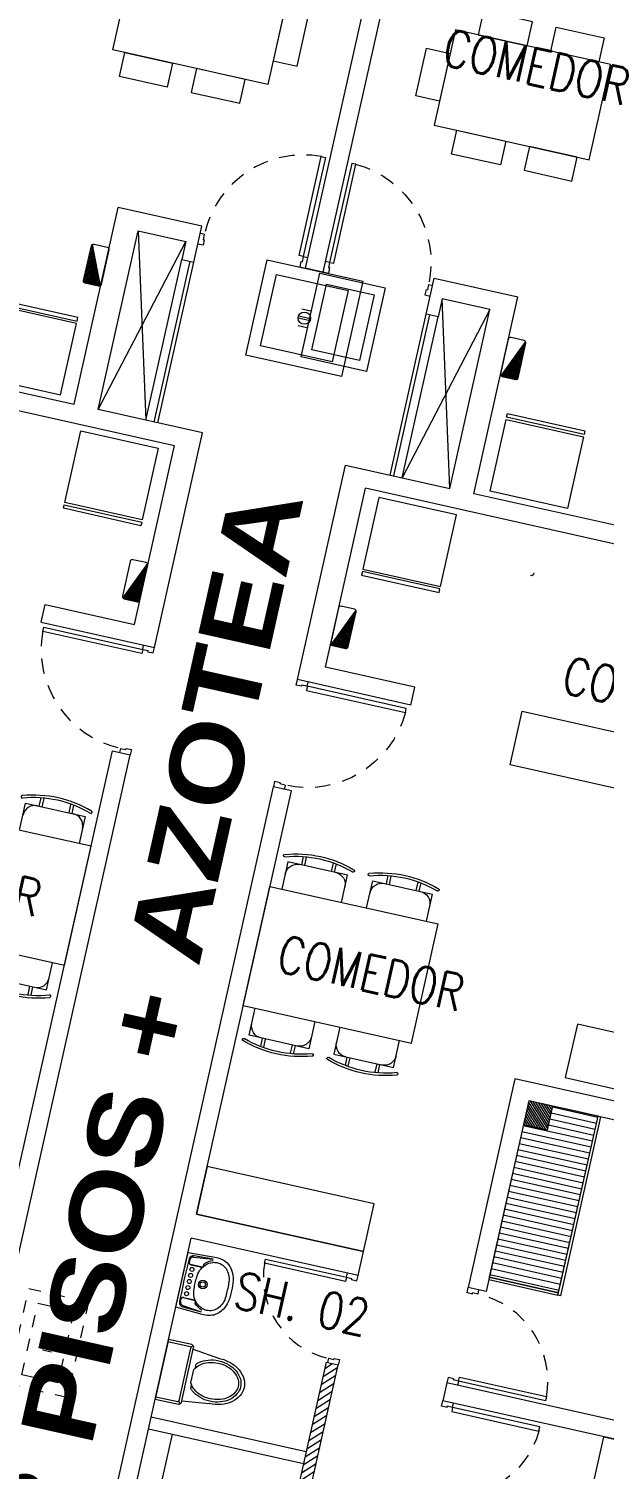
# Model space of a CAD drawing. Header units: millimetres. Extents: x 2471 to 2909, y 1327 to 1568.
# Drawn here: x 2629.57 to 2634.28, y 1494.86 to 1506.65 of the extents above; entities that cross this region are included whole.
import ezdxf
from ezdxf.xclip import XClip

# ---------------------------------------------------------------- set-up
doc = ezdxf.new("R2010")
doc.units = ezdxf.units.MM
doc.header["$XCLIPFRAME"] = 2
doc.set_wipeout_variables(frame=1)
for name, pattern in [('ACAD_ISO07W100', [3, 0, -3]), ('CONTINUO', [0]), ('HIDDEN', [0.375, 0.25, -0.125]), ('HIDDEN2', [0.1875, 0.125, -0.0625])]:
    doc.linetypes.add(name, pattern=pattern)
doc.layers.get('0').update_dxf_attribs({"color": 251, "lineweight": 9})
for name, color, linetype, lineweight in [('A-ESTRUCTURA-HATCH', 251, 'Continuous', 13), ('A-HATCH', 251, 'Continuous', 13), ('A-LINEAS', 251, 'Continuous', 13), ('A-MOBILIARIO', 251, 'Continuous', 13), ('A-MUROS', 251, 'Continuous', 13), ('A-PUERTAS', 251, 'Continuous', 13), ('A-SANITARIOS', 251, 'Continuous', 13), ('A_30_DispositivosSanit', 251, 'Continuous', 13), ('A_30_Equipamiento', 251, 'Continuous', 13), ('A_50_TextoAmbiente', 251, 'Continuous', 13), ('A_50_TextoSubtitulos', 251, 'Continuous', 13), ('DLP_EQUIPAMIENTO', 251, 'Continuous', 13), ('DLP_MOBILIARIO FIJO', 251, 'Continuous', 13), ('DLP_MURO BAJO', 251, 'Continuous', 13), ('DLP_VERDE', 251, 'Continuous', 13)]:
    doc.layers.add(name, color=color, linetype=linetype, lineweight=lineweight)
doc.styles.add('R100-200', font='romans.shx', dxfattribs={"width": 0.8, "height": 0.3})
doc.styles.add('R140-200', font='ariblk.ttf', dxfattribs={"height": 0.5})

# ---------------------------------------------------------------- blocks, each defined once
blk = doc.blocks.new('EST P1')
at = {"layer": 'A-ESTRUCTURA-HATCH'}
h = blk.add_hatch(dxfattribs=at)
h.set_pattern_fill('ANSI31', color=256, scale=0.02)
h.set_pattern_definition([(45, (-226392.07709, -8188203.05961), (-0.04490128060535, 0.04490128060535), [])])
h.paths.add_polyline_path([(-3.61, 5.05), (-3.61, 4.85), (-44.785, 4.85), (-44.785, -0.15), (-46.99, -0.15), (-46.99, -11.15), (-3.61, -11.15), (-3.61, -11.4), (-47.24, -11.4), (-47.24, 0.15), (-45.035, 0.15), (-45.035, 5.05)])
h.paths.add_polyline_path([(5.876, 4.85), (5.876, 5.05), (35.53, 5.05), (35.53, 4.85)])
h.paths.add_polyline_path([(47.915, 5.05), (35.58, 5.05), (35.58, 4.85), (47.915, 4.85)])
h.paths.add_polyline_path([(51.865, 4.85), (53.376, 4.85), (53.376, 5.05), (51.865, 5.05)])
edge = h.paths.add_edge_path()
edge.add_arc((63.301, -0.15), 9.7, 360, 540)
edge.add_line((53.601, -0.15), (53.801, -0.15))
edge.add_arc((63.301, -0.15), 9.5, 0.9047, 180, ccw=False)
edge.add_line((72.799, 0), (70.351, 0))
edge.add_line((70.351, 0), (70.351, -0.15))
edge.add_line((70.351, -0.15), (73.001, -0.15))
edge = h.paths.add_edge_path()
edge.add_arc((63.301, -0.15), 3.3, 0.0009, 49.9947)
edge.add_line((65.422, 2.378), (65.422, -0.15))
edge.add_line((65.422, -0.15), (65.272, -0.15))
edge.add_line((65.272, -0.15), (65.272, 2.496))
edge.add_arc((63.301, -0.15), 3.3, 53.3166, 180)
edge.add_line((60.001, -0.15), (59.801, -0.15))
edge.add_arc((63.301, -0.15), 3.5, 2.4574, 179.9999, ccw=False)
edge.add_line((66.797, 0), (69.451, 0))
edge.add_line((69.451, 0), (69.451, -0.15))
edge.add_line((69.451, -0.15), (66.601, -0.15))
h.paths.add_polyline_path([(-3.56, -11.15), (35.53, -11.15), (35.53, -11.4), (-3.56, -11.4)])
h.paths.add_polyline_path([(35.58, -11.15), (71.88, -11.15), (71.88, -11.4), (35.58, -11.4)])
blk = doc.blocks.new('A$C47ad906b')
at = {"linetype": 'ACAD_ISO07W100'}
blk.add_blockref('EST P1', (27.086, 53.632), dxfattribs=at)
blk = doc.blocks.new('*U856')
at = {"linetype": 'Continuous'}
h = blk.add_hatch(dxfattribs=at)
h.set_pattern_fill('ANSI31', color=256, scale=0.1, style=0)
h.set_pattern_definition([(45, (0, 0), (-0.0088388, 0.0088388), [])])
h.paths.add_polyline_path([(0.197, 0.066, 0.414214), (0.175, 0.088), (-0.175, 0.088, 0.198912), (-0.191, 0.082), (0.191, -0.082, 0.198912), (0.197, -0.066)])
blk.add_line((-0.191, 0.082), (0.191, -0.082), dxfattribs=at)
blk.add_lwpolyline([(-0.197, 0.066), (-0.197, -0.066, 0.414214), (-0.175, -0.088), (0.175, -0.088, 0.414214), (0.197, -0.066), (0.197, 0.066, 0.414214), (0.175, 0.088), (-0.175, 0.088, 0.414214)], format="xyb", close=True, dxfattribs=at)
blk = doc.blocks.new('REFRI')
at = {"layer": 'DLP_EQUIPAMIENTO'}
for points in [[(-0.325, 0), (-0.325, -0.6), (0.325, -0.6), (0.325, 0)], [(-0.325, -0.62), (-0.325, -0.65), (0.325, -0.65), (0.325, -0.62)]]:
    blk.add_lwpolyline(points, close=True, dxfattribs=at)
blk = doc.blocks.new('*U843')
for p, q in [((0.01, 0.855), (0.01, 0.9)), ((0.055, 0.855), (0.01, 0.855)), ((0.1, 0.865), (0.055, 0.865)), ((0.055, 0.855), (0.055, 0.865)), ((0.1, 0.865), (0.1, 0.9)), ((0.055, 0.045), (0.01, 0.045)), ((0.01, 0.045), (0.01, 0)), ((0.055, 0.045), (0.055, 0.035)), ((0.1, 0.035), (0.055, 0.035)), ((0.1, 0.035), (0.1, 0))]:
    blk.add_line(p, q)
blk.add_lwpolyline([(0.93, 0.07), (0.93, 0.035), (0.1, 0.035), (0.1, 0.07)], close=True)
at = {"color": 7, "linetype": 'HIDDEN2'}
blk.add_arc((0.1, 0.034), 0.831, 2.2301, 89.9672, dxfattribs=at)
blk = doc.blocks.new('A$Cb5611ba7')
for points in [[(0.1, 0.2), (0.1, 0), (0.5, 0), (0.5, 0.2)], [(1.11, 0.2), (1.11, 0), (0.7, 0), (0.7, 0.2)], [(0, 0), (0, -0.8), (1.3, -0.8), (1.3, 0)], [(1.5, -0.6), (1.3, -0.6), (1.3, -0.2), (1.5, -0.2)], [(0.1, -1), (0.1, -0.8), (0.5, -0.8), (0.5, -1)], [(1.11, -1), (1.11, -0.8), (0.7, -0.8), (0.7, -1)]]:
    blk.add_lwpolyline(points, close=True)
blk = doc.blocks.new('SIFON JET_PLANTA')
blk.add_wipeout([(0, -0.25), (-0.195, -0.25), (-0.2, -0.249), (-0.203, -0.248), (-0.203, -0.248), (-0.207, -0.246), (-0.207, -0.246), (-0.209, -0.244), (-0.209, -0.244), (-0.209, -0.244), (-0.211, -0.242), (-0.211, -0.242), (-0.211, -0.242), (-0.213, -0.239), (-0.213, -0.239), (-0.214, -0.237), (-0.214, -0.237), (-0.215, -0.233), (-0.215, -0.23), (-0.215, -0.227), (-0.215, -0.218), (-0.44, -0.19), (-0.443, -0.19), (-0.447, -0.19), (-0.449, -0.19), (-0.452, -0.19), (-0.455, -0.19), (-0.457, -0.19), (-0.459, -0.189), (-0.462, -0.189), (-0.464, -0.189), (-0.465, -0.189), (-0.465, -0.189), (-0.469, -0.189), (-0.473, -0.188), (-0.476, -0.188), (-0.478, -0.188), (-0.481, -0.187), (-0.482, -0.187), (-0.486, -0.187), (-0.488, -0.186), (-0.492, -0.186), (-0.494, -0.186), (-0.495, -0.185), (-0.497, -0.185), (-0.497, -0.185), (-0.502, -0.184), (-0.507, -0.183), (-0.509, -0.183), (-0.512, -0.182), (-0.515, -0.181), (-0.518, -0.181), (-0.522, -0.18), (-0.524, -0.179), (-0.527, -0.178), (-0.527, -0.178), (-0.53, -0.178), (-0.532, -0.177), (-0.535, -0.176), (-0.538, -0.175), (-0.538, -0.175), (-0.541, -0.174), (-0.543, -0.173), (-0.545, -0.173), (-0.546, -0.172), (-0.549, -0.171), (-0.551, -0.171), (-0.554, -0.169), (-0.557, -0.168), (-0.56, -0.167), (-0.561, -0.166), (-0.564, -0.165), (-0.566, -0.164), (-0.568, -0.164), (-0.57, -0.163), (-0.574, -0.161), (-0.576, -0.16), (-0.578, -0.159), (-0.583, -0.156), (-0.587, -0.154), (-0.59, -0.152), (-0.592, -0.151), (-0.594, -0.15), (-0.595, -0.149), (-0.596, -0.148), (-0.599, -0.147), (-0.6, -0.146), (-0.602, -0.145), (-0.604, -0.143), (-0.606, -0.142), (-0.607, -0.141), (-0.609, -0.14), (-0.612, -0.138), (-0.614, -0.136), (-0.615, -0.135), (-0.617, -0.134), (-0.618, -0.133), (-0.619, -0.132), (-0.62, -0.132), (-0.621, -0.131), (-0.622, -0.13), (-0.623, -0.129), (-0.625, -0.128), (-0.625, -0.128), (-0.626, -0.127), (-0.628, -0.125), (-0.629, -0.124), (-0.63, -0.123), (-0.632, -0.122), (-0.632, -0.122), (-0.634, -0.12), (-0.635, -0.119), (-0.635, -0.119), (-0.638, -0.116), (-0.64, -0.114), (-0.646, -0.107), (-0.649, -0.103), (-0.655, -0.096), (-0.66, -0.09), (-0.662, -0.086), (-0.665, -0.083), (-0.668, -0.077), (-0.671, -0.073), (-0.672, -0.07), (-0.675, -0.064), (-0.677, -0.06), (-0.678, -0.058), (-0.679, -0.055), (-0.68, -0.052), (-0.681, -0.049), (-0.683, -0.046), (-0.684, -0.042), (-0.685, -0.036), (-0.686, -0.032), (-0.687, -0.03), (-0.688, -0.026), (-0.688, -0.023), (-0.689, -0.016), (-0.69, -0.011), (-0.69, -0.007), (-0.69, 0), (-0.69, 0.004), (-0.69, 0.01), (-0.689, 0.014), (-0.689, 0.019), (-0.688, 0.024), (-0.688, 0.024), (-0.687, 0.028), (-0.687, 0.031), (-0.685, 0.036), (-0.685, 0.036), (-0.684, 0.042), (-0.684, 0.042), (-0.682, 0.048), (-0.68, 0.052), (-0.679, 0.055), (-0.678, 0.058), (-0.674, 0.066), (-0.674, 0.066), (-0.672, 0.07), (-0.671, 0.073), (-0.669, 0.076), (-0.667, 0.078), (-0.665, 0.082), (-0.663, 0.085), (-0.661, 0.088), (-0.657, 0.094), (-0.657, 0.094), (-0.653, 0.098), (-0.653, 0.098), (-0.65, 0.102), (-0.645, 0.108), (-0.639, 0.115), (-0.633, 0.121), (-0.63, 0.123), (-0.625, 0.128), (-0.621, 0.131), (-0.617, 0.134), (-0.611, 0.139), (-0.606, 0.142), (-0.6, 0.146), (-0.596, 0.148), (-0.591, 0.152), (-0.586, 0.154), (-0.579, 0.158), (-0.569, 0.163), (-0.552, 0.17), (-0.546, 0.172), (-0.538, 0.175), (-0.535, 0.176), (-0.526, 0.178), (-0.522, 0.18), (-0.515, 0.181), (-0.508, 0.183), (-0.502, 0.184), (-0.486, 0.187), (-0.476, 0.188), (-0.473, 0.188), (-0.464, 0.189), (-0.455, 0.19), (-0.449, 0.19), (-0.44, 0.19), (-0.432, 0.191), (-0.215, 0.218), (-0.215, 0.223), (-0.215, 0.228), (-0.215, 0.232), (-0.214, 0.236), (-0.213, 0.239), (-0.211, 0.242), (-0.209, 0.244), (-0.208, 0.245), (-0.205, 0.247), (-0.201, 0.249), (-0.195, 0.25), (-0.195, 0.25), (-0.161, 0.25), (-0.098, 0.25), (-0.032, 0.25), (0, 0.25)])
for p, q in [((-0.209, 0.244), (-0.192, 0.227)), ((-0.195, 0.25), (0, 0.25)), ((0, 0.25), (0, -0.25)), ((-0.215, 0.218), (-0.44, 0.19)), ((-0.215, -0.23), (-0.215, 0.23)), ((-0.195, -0.22), (-0.195, 0.22)), ((-0.185, 0.23), (0, 0.23)), ((-0.265, 0.072), (-0.265, 0.103)), ((-0.255, -0.056), (-0.255, 0.056)), ((-0.265, -0.103), (-0.265, -0.072)), ((-0.215, -0.218), (-0.44, -0.19)), ((-0.209, -0.244), (-0.192, -0.227)), ((0, -0.23), (-0.185, -0.23)), ((0, -0.25), (-0.195, -0.25))]:
    blk.add_line(p, q)
for points in [[(-0.44, 0.19, 0.076393), (-0.538, 0.175, 0.086437), (-0.617, 0.134, 0.105872), (-0.672, 0.07, 0.125404), (-0.69, 0, 0.125404), (-0.672, -0.07, 0.105872), (-0.617, -0.134, 0.086437), (-0.538, -0.175, 0.076393), (-0.44, -0.19, 0.076393)], [(-0.265, 0.103, 0.0362), (-0.284, 0.12, 0.08725), (-0.353, 0.156, 0.077598), (-0.44, 0.17, 0.077598), (-0.527, 0.156, 0.08725), (-0.596, 0.12, 0.105601), (-0.644, 0.063, 0.12364), (-0.66, 0, 0.12364), (-0.644, -0.063, 0.105601), (-0.596, -0.12, 0.08725), (-0.527, -0.156, 0.077598), (-0.44, -0.17, 0.077598)], [(-0.255, 0.056, 0.100268), (-0.297, 0.104, 0.08725), (-0.36, 0.137, 0.077598), (-0.44, 0.15, 0.077598), (-0.52, 0.137, 0.08725), (-0.583, 0.104, 0.105601), (-0.627, 0.053, 0.12364), (-0.64, 0, 0.12364), (-0.627, -0.053, 0.105601), (-0.583, -0.104, 0.08725), (-0.52, -0.137, 0.077598), (-0.44, -0.15, 0.077598)], [(-0.44, -0.15, 0.077598), (-0.36, -0.137, 0.08725), (-0.297, -0.104, 0.100268), (-0.255, -0.056, 0.12364)], [(-0.44, -0.17, 0.077598), (-0.353, -0.156, 0.08725), (-0.284, -0.12, 0.0362), (-0.265, -0.103, 0.12364)]]:
    blk.add_lwpolyline(points, format="xyb")
for centre, radius, start, end in [((-0.195, 0.23), 0.02, 90, 180), ((-0.185, 0.22), 0.01, 90, 180), ((-0.195, -0.23), 0.02, 180, 270), ((-0.185, -0.22), 0.01, 180, 270)]:
    blk.add_arc(centre, radius, start, end)
blk = doc.blocks.new('BOWL-ITALGRIF_VARADERO_01')
for p, q in [((-0.203, -0.197), (-0.221, -0.038)), ((-0.14, -0.208), (-0.142, -0.108)), ((-0.137, -0.205), (-0.137, -0.112)), ((0.138, -0.205), (0.138, -0.112)), ((0.14, -0.208), (0.142, -0.108)), ((0.203, -0.197), (0.221, -0.038)), ((-0.175, -0.222), (-0.154, -0.222)), ((0.175, -0.222), (0.154, -0.222))]:
    blk.add_line(p, q)
for points in [[(-0.092, 0.159, -0.02989), (-0.046, 0.165, -0.007822), (0.046, 0.165, -0.02989), (0.092, 0.159, -0.091737), (0.16, 0.134, -0.112496), (0.218, 0.079, -0.147885), (0.24, -0.026), (0.23, -0.25), (-0.23, -0.25), (-0.24, -0.026, -0.147885), (-0.218, 0.079, -0.112496), (-0.16, 0.134, -0.091737)], [(-0.05, -0.136, -0.062677), (-0.105, -0.125, -0.110639), (-0.158, -0.091, -0.120976), (-0.195, -0.034, -0.061198), (-0.2, 0, -0.21707), (-0.159, 0.092, -0.174983), (-0.055, 0.13, -0.010618), (0, 0.131, -0.010618), (0.055, 0.13, -0.174983), (0.159, 0.092, -0.21707), (0.2, 0, -0.061198), (0.195, -0.034, -0.120976), (0.158, -0.091, -0.110639), (0.105, -0.125, -0.062677), (0.05, -0.136, -0.017583), (0, -0.138, -0.017583)]]:
    blk.add_lwpolyline(points, format="xyb", close=True)
for points in [[(-0.222, -0.038), (-0.214, -0.195, 0.390823), (-0.181, -0.229, 0.017524), (0.181, -0.229, 0.390823), (0.214, -0.195), (0.222, -0.038)], [(-0.207, -0.035, 0.005), (-0.206, -0.038, 0.121292), (-0.166, -0.1, 0.007977), (-0.162, -0.103)], [(0.207, -0.035, -0.005), (0.206, -0.038, -0.121292), (0.166, -0.1, -0.007977), (0.162, -0.103)]]:
    blk.add_lwpolyline(points, format="xyb")
for centre, radius in [((0, -0.075), 0.035), ((0, -0.075), 0.0215), ((-0.101, -0.188), 0.0165), ((-0.051, -0.188), 0.0165), ((0, -0.188), 0.0165), ((0.051, -0.188), 0.0165), ((0.102, -0.188), 0.0165)]:
    blk.add_circle(centre, radius)
for centre, radius, start, end in [((-0.158, -0.099), 0.006, 226.6431, 46.6431), ((-0.14, -0.108), 0.002, 54.3619, 181.1374), ((-0.135, -0.112), 0.002, 56.7109, 180), ((0.136, -0.112), 0.002, 0, 123.2891), ((0.14, -0.108), 0.002, 358.8626, 125.6381), ((0.158, -0.099), 0.006, 133.3569, 313.3569), ((-0.175, -0.194), 0.028, 186.3111, 270), ((-0.154, -0.205), 0.017, 270, 0), ((-0.154, -0.208), 0.014, 270, 1.1374), ((0.105, -0.125), 9.094947017729287e-16, 0, 217.6714), ((0.155, -0.205), 0.017, 180, 270), ((0.154, -0.208), 0.014, 178.8626, 270), ((0.175, -0.194), 0.028, 270, 353.6889)]:
    blk.add_arc(centre, radius, start, end)
blk = doc.blocks.new('1 PLAZA')
for p, q in [((-0.45, 0), (0.45, 0)), ((-0.45, 0), (-0.45, -0.255)), ((0.45, 0), (0.45, -0.255)), ((-0.286, -0.322), (-0.286, -0.078)), ((-0.259, -0.051), (0.262, -0.051)), ((0.289, -0.078), (0.289, -0.342)), ((-0.45, -0.322), (0.136, -0.322)), ((0.45, -0.632), (0.136, -0.322)), ((0.136, -0.322), (0.136, -0.632)), ((0.136, -0.371), (-0.45, -0.371)), ((0.262, -0.368), (0.183, -0.368)), ((0.136, -0.632), (0.45, -0.632))]:
    blk.add_line(p, q)
blk.add_lwpolyline([(-0.45, -1.9), (-0.45, -0.029), (0.45, -0.029), (0.45, -1.9)], close=True)
for centre, start, end in [((-0.259, -0.078), 90, 180), ((0.262, -0.078), 0, 90), ((0.262, -0.342), 270, 0)]:
    blk.add_arc(centre, 0.0267, start, end)
blk = doc.blocks.new('A$C72FD42DB')
for p, q in [((0.057, 1.356), (0.057, 1.356)), ((0.098, 0.81), (0.098, 1.31)), ((0.098, 1.31), (0.325, 1.31)), ((0.325, 1.41), (1.325, 1.41)), ((0.325, 0), (0.325, 1.41)), ((1.325, 0), (1.325, 1.41)), ((1.553, 1.31), (1.325, 1.31)), ((1.553, 0.81), (1.553, 1.31)), ((1.594, 1.356), (1.594, 1.356)), ((0.029, 1.197), (0.098, 1.197)), ((1.622, 1.197), (1.553, 1.197)), ((0.029, 1.172), (0.098, 1.172)), ((1.622, 1.172), (1.553, 1.172)), ((0.029, 0.947), (0.098, 0.947)), ((1.622, 0.947), (1.553, 0.947)), ((0.029, 0.922), (0.098, 0.922)), ((1.622, 0.922), (1.553, 0.922)), ((0.057, 0.763), (0.057, 0.763)), ((0.325, 0.81), (0.098, 0.81)), ((1.325, 0.81), (1.553, 0.81)), ((1.594, 0.763), (1.594, 0.763)), ((0.057, 0.647), (0.057, 0.647)), ((0.098, 0.6), (0.098, 0.1)), ((0.325, 0.6), (0.098, 0.6)), ((1.325, 0.6), (1.553, 0.6)), ((1.553, 0.6), (1.553, 0.1)), ((1.594, 0.647), (1.594, 0.647)), ((0.029, 0.488), (0.098, 0.488)), ((1.622, 0.488), (1.553, 0.488)), ((0.029, 0.463), (0.098, 0.463)), ((1.622, 0.463), (1.553, 0.463)), ((0.029, 0.238), (0.098, 0.238)), ((1.622, 0.238), (1.553, 0.238)), ((0.029, 0.213), (0.098, 0.213)), ((1.622, 0.213), (1.553, 0.213)), ((0.057, 0.054), (0.057, 0.054)), ((0.098, 0.1), (0.325, 0.1)), ((1.553, 0.1), (1.325, 0.1)), ((1.594, 0.054), (1.594, 0.054)), ((0.325, 0), (1.325, 0))]:
    blk.add_line(p, q)
for centre, radius, start, end in [((0.93, 1.06), 0.932, 161.8381, 198.1619), ((0.93, 1.06), 0.912, 161.8381, 198.1619), ((0.054, 1.347), 0.01, 71.2164, 161.8381), ((0.054, 1.347), 0.01, 341.8381, 71.2164), ((0.198, 1.21), 0.1, 90, 180), ((1.453, 1.21), 0.1, 0, 90), ((1.597, 1.347), 0.01, 108.7836, 198.1619), ((0.721, 1.06), 0.912, 341.8381, 18.1619), ((1.597, 1.347), 0.01, 18.1619, 108.7836), ((0.721, 1.06), 0.932, 341.8381, 18.1619), ((0.198, 0.91), 0.1, 180, 270), ((1.453, 0.91), 0.1, 270, 0), ((0.054, 0.772), 0.01, 198.1619, 288.7836), ((0.054, 0.772), 0.01, 288.7836, 18.1619), ((1.597, 0.772), 0.01, 161.8381, 251.2164), ((1.597, 0.772), 0.01, 251.2164, 341.8381), ((0.93, 0.35), 0.932, 161.8381, 198.1619), ((0.93, 0.35), 0.912, 161.8381, 198.1619), ((0.054, 0.638), 0.01, 71.2164, 161.8381), ((0.054, 0.638), 0.01, 341.8381, 71.2164), ((0.198, 0.5), 0.1, 90, 180), ((1.453, 0.5), 0.1, 0, 90), ((1.597, 0.638), 0.01, 108.7836, 198.1619), ((0.721, 0.35), 0.912, 341.8381, 18.1619), ((1.597, 0.638), 0.01, 18.1619, 108.7836), ((0.721, 0.35), 0.932, 341.8381, 18.1619), ((0.198, 0.2), 0.1, 180, 270), ((1.453, 0.2), 0.1, 270, 0), ((0.054, 0.063), 0.01, 198.1619, 288.7836), ((0.054, 0.063), 0.01, 288.7836, 18.1619), ((1.597, 0.063), 0.01, 161.8381, 251.2164), ((1.597, 0.063), 0.01, 251.2164, 341.8381)]:
    blk.add_arc(centre, radius, start, end)
blk = doc.blocks.new('*U844')
for p, q in [((0.01, 0.755), (0.01, 0.8)), ((0.055, 0.755), (0.01, 0.755)), ((0.1, 0.765), (0.055, 0.765)), ((0.055, 0.755), (0.055, 0.765)), ((0.1, 0.765), (0.1, 0.8)), ((0.055, 0.045), (0.01, 0.045)), ((0.01, 0.045), (0.01, 0)), ((0.055, 0.045), (0.055, 0.035)), ((0.1, 0.035), (0.055, 0.035)), ((0.1, 0.035), (0.1, 0))]:
    blk.add_line(p, q)
blk.add_lwpolyline([(0.83, 0.07), (0.83, 0.035), (0.1, 0.035), (0.1, 0.07)], close=True)
at = {"color": 7, "linetype": 'HIDDEN2'}
blk.add_arc((0.1, 0.034), 0.731, 2.2301, 89.9672, dxfattribs=at)
blk = doc.blocks.new('*U828')
for p, q in [((0.01, 0.705), (0.01, 0.75)), ((0.1, 0.715), (0.055, 0.715)), ((0.055, 0.705), (0.055, 0.715)), ((0.1, 0.715), (0.1, 0.75)), ((0.055, 0.705), (0.01, 0.705)), ((0.055, 0.045), (0.01, 0.045)), ((0.01, 0.045), (0.01, 0)), ((0.055, 0.045), (0.055, 0.035)), ((0.1, 0.035), (0.055, 0.035)), ((0.1, 0.035), (0.1, 0))]:
    blk.add_line(p, q)
blk.add_lwpolyline([(0.78, 0.07), (0.78, 0.035), (0.1, 0.035), (0.1, 0.07)], close=True)
at = {"color": 7, "linetype": 'HIDDEN2'}
blk.add_arc((0.1, 0.034), 0.681, 2.2301, 89.9672, dxfattribs=at)
blk = doc.blocks.new('TF_P1')
h = blk.add_hatch()
h.set_pattern_fill('ANSI31', color=8, scale=0.015, angle=90)
h.set_pattern_definition([(135, (-3e-09, -24.999965), (-0.03367596, -0.03367596), [])])
h.paths.add_polyline_path([(4.8, 4.05), (4.7, 4.05), (4.7, 3.25), (4.65, 3.25), (4.65, 3.15), (4.8, 3.15)])
h.paths.add_polyline_path([(4.45, 3.25), (4.35, 3.25), (4.35, 4.05), (4.25, 4.05), (4.25, 3.15), (4.45, 3.15)])
h.paths.add_polyline_path([(4.45, 5.1), (4.25, 5.1), (4.25, 4.2), (4.35, 4.2), (4.35, 5), (4.45, 5)])
h.paths.add_polyline_path([(4.8, 5.1), (4.65, 5.1), (4.65, 5), (4.7, 5), (4.7, 4.2), (4.8, 4.2)])
h.paths.add_polyline_path([(45.35, 5), (45.4, 5), (45.4, 5.1), (45.25, 5.1), (45.25, 4.2), (45.35, 4.2)])
h.paths.add_polyline_path([(45.35, 4.05), (45.25, 4.05), (45.25, 3.15), (45.4, 3.15), (45.4, 3.25), (45.35, 3.25)])
h.paths.add_polyline_path([(45.8, 4.05), (45.7, 4.05), (45.7, 3.25), (45.6, 3.25), (45.6, 3.15), (45.8, 3.15)])
h.paths.add_polyline_path([(45.8, 5.1), (45.6, 5.1), (45.6, 5), (45.7, 5), (45.7, 4.2), (45.8, 4.2)])
h.paths.add_polyline_path([(30.85, 6.175), (32.5, 6.175), (32.5, 6.275), (30.75, 6.275), (30.75, 6.255), (30.75, 5.825), (30.35, 5.825), (30.35, 5.725), (30.75, 5.725), (30.75, 4.875), (30.85, 4.875)])
h.paths.add_polyline_path([(30.85, 3.375), (30.75, 3.375), (30.75, 2.525), (29.9, 2.525), (29.9, 2.425), (30.75, 2.425), (30.75, 1.975), (32.5, 1.975), (32.5, 2.075), (30.85, 2.075)])
h.paths.add_polyline_path([(19.3, 2.425), (20.15, 2.425), (20.15, 2.525), (19.3, 2.525), (19.3, 3.375), (19.2, 3.375), (19.2, 2.075), (17.55, 2.075), (17.55, 1.975), (19.3, 1.975), (19.3, 1.995)])
h.paths.add_polyline_path([(19.3, 6.275), (17.55, 6.275), (17.55, 6.175), (19.2, 6.175), (19.2, 4.875), (19.3, 4.875), (19.3, 5.725), (19.7, 5.725), (19.7, 5.825), (19.3, 5.825)])
at = {"layer": 'A-HATCH'}
h = blk.add_hatch(dxfattribs=at)
h.set_pattern_fill('ANSI31', color=8, scale=0.005)
h.set_pattern_definition([(45, (20.779696, -38.511658), (-0.01122532, 0.01122532), [])])
h.paths.add_polyline_path([(15.1, 7.525), (15.3, 7.525), (15.3, 7.325), (15.1, 7.325)])
at = {"layer": 'DLP_MOBILIARIO FIJO'}
h = blk.add_hatch(dxfattribs=at)
h.set_pattern_fill('_USER', color=8, scale=0.05, angle=270, pattern_type=0)
h.set_pattern_definition([(270, (16.58, 7.905), (0.05, -9e-18), [])])
h.paths.add_polyline_path([(15.1, 7.905), (15.1, 7.525), (15.3, 7.525), (15.3, 7.325), (16.58, 7.325), (16.58, 7.905)])
at = {"color": 8}
blk.add_arc((10.875, 6.4, 0), 0.025, 0, 90, dxfattribs=at)
at = {"layer": 'A-LINEAS', "color": 8}
for p, q in [((10.35, 5.6), (8.85, 5.2)), ((8.85, 5.6), (10.35, 5.2)), ((19.2, 5.075), (18.4, 5.075)), ((10.35, 2.65), (8.85, 3.05)), ((8.85, 2.65), (10.35, 3.05))]:
    blk.add_line(p, q, dxfattribs=at)
at = {"layer": 'A-MOBILIARIO', "color": 8}
for p, q in [((10.35, 3.15), (9, 3.15)), ((10.35, 3.12), (9, 3.12))]:
    blk.add_line(p, q, dxfattribs=at)
at = {"layer": 'A-MOBILIARIO', "color": 8, "elevation": 0}
blk.add_lwpolyline([(14.4, 8.025), (14.4, 7.575), (14.85, 7.575), (14.85, 8.025)], close=True, dxfattribs=at)
at = {"layer": 'A-MUROS', "color": 8}
for p, q in [((10.35, 10.99), (10.35, 5.8)), ((10.5, 10.99), (10.5, 4.925)), ((14.95, 10.575), (14.95, 7.175)), ((17.5, 10.575), (17.5, 7.175)), ((17.65, 10.575), (17.65, 7.175)), ((15.1, 10.425), (15.1, 7.525)), ((15.3, 7.525), (15.1, 7.525)), ((15.3, 7.325), (15.3, 7.525)), ((15.3, 7.325), (16.7, 7.325)), ((16.7, 7.325), (16.7, 7.175)), ((14.95, 7.175), (16.7, 7.175)), ((17.5, 7.175), (17.65, 7.175)), ((16.8, 6.275), (16.6, 6.275)), ((16.6, 6.275), (16.6, 4.875)), ((16.8, 6.275), (16.8, 4.875)), ((19.3, 6.275), (17.55, 6.275)), ((17.55, 6.175), (17.55, 6.275)), ((17.55, 6.175), (19.2, 6.175)), ((10.35, 5.8), (8.7, 5.8)), ((8.7, 5.1), (8.7, 5.8)), ((12.15, 5.675), (12, 5.675)), ((12, 5.675), (12, 4.925)), ((12.15, 5.675), (12.15, 4.725)), ((10.35, 5.6), (8.85, 5.6)), ((10.35, 4.725, 0), (10.35, 5.6)), ((12, 4.925), (10.5, 4.925)), ((16.6, 4.875), (13.05, 4.875)), ((13.05, 4.875), (13.05, 4.725)), ((12.15, 4.725), (10.35, 4.725)), ((22.45, 4.725), (13.05, 4.725)), ((6, 4.2), (8.85, 4.2)), ((8.85, 4.05), (8.85, 4.2)), ((8.85, 4.2), (8.85, 4.05)), ((6, 4.05), (8.85, 4.05)), ((10.35, 3.525, 0), (10.35, 2.65)), ((12.15, 3.525), (10.35, 3.525)), ((12.15, 2.575), (12.15, 3.525)), ((23.05, 3.525), (13.05, 3.525)), ((13.05, 3.375), (13.05, 3.525)), ((12, 3.325), (10.5, 3.325)), ((10.5, -2.74), (10.5, 3.325)), ((12, 2.575), (12, 3.325)), ((16.6, 3.375), (13.05, 3.375)), ((8.7, 3.15), (8.7, 2.45)), ((10.35, 2.65), (8.85, 2.65)), ((12.15, 2.575), (12, 2.575)), ((10.35, 2.45), (8.7, 2.45)), ((10.35, -2.74), (10.35, 2.45))]:
    blk.add_line(p, q, dxfattribs=at)
for points in [[(8.85, 5.6), (8.85, 5.2), (9, 5.2), (9, 5.1), (8.7, 5.1)], [(8.85, 2.65), (8.85, 3.05), (9, 3.05), (9, 3.15), (8.7, 3.15)]]:
    blk.add_lwpolyline(points, dxfattribs=at)
at = {"layer": 'A-PUERTAS', "color": 8}
for p, q in [((10.35, 5.13), (9, 5.13)), ((10.35, 5.1), (9, 5.1))]:
    blk.add_line(p, q, dxfattribs=at)
at = {"layer": 'DLP_MOBILIARIO FIJO', "color": 8, "elevation": 0}
for points in [[(16.6, 7.925), (16.6, 7.905), (15.1, 7.905), (15.1, 7.925)], [(16.58, 7.325), (16.6, 7.325), (16.6, 7.905), (16.58, 7.905)]]:
    blk.add_lwpolyline(points, close=True, dxfattribs=at)
at = {"layer": 'DLP_MOBILIARIO FIJO', "color": 8}
blk.add_lwpolyline([(15.1, 7.325), (16.58, 7.325), (16.58, 7.905), (15.1, 7.905)], close=True, dxfattribs=at)
at = {"layer": 'DLP_MURO BAJO', "color": 8}
for p, q in [((18.3, 4.875), (18.3, 6.175)), ((18.4, 4.875), (18.4, 6.175)), ((10.35, 5.2), (9, 5.2)), ((10.35, 3.05), (9, 3.05))]:
    blk.add_line(p, q, dxfattribs=at)
at = {"layer": 'DLP_MURO BAJO', "color": 8, "elevation": 0}
blk.add_lwpolyline([(12.15, 7.975), (12.45, 7.975), (12.45, 6.575), (12, 6.575), (12, 7.825), (12.15, 7.825), (12.15, 7.925)], dxfattribs=at)
blk.add_lwpolyline([(16.6, 6.275), (16.2, 6.275), (16.2, 4.875), (16.6, 4.875)], close=True, dxfattribs=at)
at = {"color": 8, "xscale": 0.8329883684307116, "yscale": 0.8329883684307116, "zscale": 0.8329883684307116}
for p in [(9.2, 5.873), (11.65, 4.998), (11.65, 3.252)]:
    blk.add_blockref('*U856', p, dxfattribs=at)
at = {"color": 8, "xscale": -0.8329883684307116, "yscale": 0.8329883684307116, "zscale": 0.8329883684307116, "rotation": 180}
blk.add_blockref('*U856', (9.2, 2.377), dxfattribs=at)
at = {"layer": 'A-MOBILIARIO', "color": 8, "extrusion": (-4.49068e-08, 3.60286e-08, 1)}
blk.add_blockref('1 PLAZA', (18.1, 10.425, 0), dxfattribs=at)
at = {"layer": 'A-MOBILIARIO', "color": 8}
for name, p, rotation in [('*U844', (17.5, 7.165, 0), 90), ('*U828', (16.8, 6.285, 0), 270), ('A$Cb5611ba7', (7.477, 6.125), 270), ('*U843', (8.86, 4.05), 179.9967044834248), ('*U843', (12.15, 3.535, 0), 270), ('A$C72FD42DB', (15.175, 3.375, 0), 180)]:
    blk.add_blockref(name, p, dxfattribs=dict(at, rotation=rotation))
at = {"layer": 'A-MOBILIARIO', "color": 8, "xscale": -1}
for name, p, rotation in [('*U844', (17.65, 7.165, 0), 270), ('*U843', (12.15, 4.715), 270), ('*U843', (8.86, 4.2), 0.003295516575230195), ('A$Cb5611ba7', (7.45, 2.125), 270)]:
    blk.add_blockref(name, p, dxfattribs=dict(at, rotation=rotation))
blk.add_blockref('A$C72FD42DB', (15.175, 4.875, 0), dxfattribs=at)
at = {"layer": 'A-SANITARIOS', "color": 8}
blk.add_blockref('BOWL-ITALGRIF_VARADERO_01', (17.15, 5.125, 0), dxfattribs=at)
at = {"layer": 'A_30_Equipamiento', "color": 8, "extrusion": (-4.49068e-08, 3.60284e-08, 1), "xscale": -1, "rotation": 270}
blk.add_blockref('REFRI', (10.3, 6.25, 0), dxfattribs=at)
at = {"layer": 'A_30_Equipamiento', "color": 8, "extrusion": (4.49068e-08, 3.60284e-08, 1), "rotation": 90}
blk.add_blockref('REFRI', (10.55, 5.375, 0), dxfattribs=at)
at = {"layer": 'A_30_Equipamiento', "color": 8, "extrusion": (-4.49068e-08, 3.60284e-08, -1), "zscale": -1.000000000000015, "rotation": 270}
blk.add_blockref('REFRI', (-10.55, 2.875, 0), dxfattribs=at)
at = {"layer": 'A_30_Equipamiento', "color": 8, "extrusion": (-4.49068e-08, -3.60284e-08, 1), "rotation": 270}
blk.add_blockref('REFRI', (10.3, 2, 0), dxfattribs=at)
at = {"layer": 'A-SANITARIOS', "color": 8, "extrusion": (-4.49068e-08, -3.60286e-08, -1), "zscale": -1.000000000000023, "rotation": 270.0000013312232}
blk.add_blockref('SIFON JET_PLANTA', (-17.9, 4.875, 0), dxfattribs=at)
at = {"layer": 'A-MUROS', "color": 8}
blk.add_line((19.2, 4.875), (16.8, 4.875), dxfattribs=at)
blk = doc.blocks.new('A$C4760cff2')
at = {"layer": 'A_50_TextoAmbiente', "style": 'R100-200', "width": 0.8}
for s, p in [('COMEDOR', (17.224, 41.101)), ('COCINA', (18.201, 35.963)), ('COMEDOR', (12.41, 34.459)), ('COMEDOR', (15.869, 33.684)), ('SH. 02', (15.515, 30.93))]:
    blk.add_text(s, height=0.3, rotation=347.3809, dxfattribs=at).set_placement(p)
at = {"layer": 'A_50_TextoSubtitulos', "color": 1, "style": 'R140-200'}
blk.add_text('13 PISOS + AZOTEA', height=0.6, rotation=77.3817, dxfattribs=at).set_placement((14.073, 28.475))
blk = doc.blocks.new('R')
at = {"linetype": 'Continuous'}
for p, q in [((-0.008, -0.05), (-0.008, 0.05)), ((0.008, -0.05), (0.008, 0.05)), ((0.069, -0.037), (0.069, 0.037))]:
    blk.add_line(p, q, dxfattribs=at)
blk.add_circle((0, 0), 0.0504, dxfattribs=at)
blk = doc.blocks.new('A$C90025832')
at = {"ltscale": 0.35}
for p, q in [((-1.169, 0.571), (-1.169, 0.645)), ((-1.108, 0.558), (-1.108, 0.658)), ((-1.092, 0.558), (-1.092, 0.658)), ((-1.03, 0.571), (-1.03, 0.645))]:
    blk.add_line(p, q, dxfattribs=at)
for points in [[(-1.5, 1.008), (-0.7, 1.008), (-0.7, 0.208), (-1.5, 0.208)], [(-1.4, 0.908), (-0.8, 0.908), (-0.8, 0.308), (-1.4, 0.308)]]:
    blk.add_lwpolyline(points, close=True, dxfattribs=at)
blk.add_circle((-1.1, 0.608), 0.0504, dxfattribs=at)
blk = doc.blocks.new('cajas de desague')
at = {"linetype": 'HIDDEN', "ltscale": 0.35, "elevation": 0}
for points in [[(92.623, -4.887), (92.335, -5.296), (91.681, -4.834), (91.97, -4.426)], [(92.484, -4.911), (92.311, -5.156), (91.821, -4.81), (91.994, -4.565)]]:
    blk.add_lwpolyline(points, close=True, dxfattribs=at)
at = {"linetype": 'Continuous', "rotation": 144.7792281034308}
blk.add_blockref('R', (92.152, -4.869, 0), dxfattribs=at)
at = {"linetype": 'Continuous', "xscale": -0.9999999999999994, "rotation": 144.7792281034308}
blk.add_blockref('R', (92.152, -4.869, 0), dxfattribs=at)
at = {"linetype": 'CONTINUO', "rotation": 144.7792281051744}
blk.add_blockref('A$C90025832', (98.541, -8.89, 0), dxfattribs=at)
blk = doc.blocks.new('Buzones IE')
at = {"elevation": 0}
for points in [[(-28.17, 95.578), (-28.323, 94.894), (-28.859, 95.014), (-28.706, 95.697)], [(-28.26, 95.521), (-28.38, 94.984), (-28.77, 95.071), (-28.65, 95.608)]]:
    blk.add_lwpolyline(points, close=True, dxfattribs=at)

msp = doc.modelspace()

# ---------------------------------------------------------------- block references
at = {"linetype": 'ACAD_ISO07W100'}
ref = msp.add_blockref('A$C47ad906b', (2601.728, 1500.835, 0), dxfattribs=dict(at, rotation=257.382711444673))
XClip(ref).set_block_clipping_path([(-32.7771099955, 2.2226421868), (98.966152451, 2.2311685525), (98.9658266148, 7.2312249728), (99.7946497677, 7.2312789899), (100.0860832045, 13.4814635285), (100.1766123548, 17.3149815146), (100.3267845167, 20.5304395065), (97.1711962195, 20.6773210117), (93.5338054346, 23.2807166483), (85.4122358067, 23.2798339301), (85.4121779315, 21.8087508774), (84.8685753467, 21.4595517737), (84.2744105561, 21.0140181032), (83.7236675164, 20.5315185136), (83.2217984032, 20.020823719), (82.9119482925, 19.6642585539), (82.6902667088, 19.3857521464), (82.4208442196, 19.0171344008), (81.5253252406, 21.681570397), (-19.0374325849, 21.6816708043), (-22.9522799095, 17.2482101666), (-26.3217196958, 13.732875739), (-31.4099124894, 12.2080788992), (-35.6628028844, 13.1383932107)])

# ---------------------------------------------------------------- next in the draw order: block references
at = {"color": 251, "rotation": 257.381886132596}
msp.add_blockref('TF_P1', (2629.811, 1514.212, 0), dxfattribs=at)

# ---------------------------------------------------------------- next in the draw order: hatches: boundary and pattern name
at = {"layer": 'DLP_VERDE'}
h = msp.add_hatch(dxfattribs=at)
h.set_pattern_fill('AR-SAND', color=256, scale=0.0035, angle=215)
h.set_pattern_definition([(252.5, (-223918.54188, -8186702.85172), (0.1028379063742, -0.1371042579803), [0, -0.135128, 0, -0.15113, 0, -0.1444625]), (222.5, (-223918.54188, -8186702.85172), (0.0150241246165, -0.2957586482646), [0, -0.072898, 0, -0.121793, 0, -0.0466725]), (182.5, (-223918.45231, -8186702.789), (-0.226491538642, -0.159205150185), [0, -0.04445, 0, -0.16002, 0, -0.208915]), (172.5, (-223918.45231, -8186702.789), (-0.174160637763, -0.217199849944), [0, -0.022225, 0, -0.104902, 0, -0.120015])])
h.paths.add_polyline_path([(2640.686, 1512.21), (2639.283, 1505.943), (2638.845, 1506.041), (2638.255, 1503.406), (2638.693, 1503.308), (2638.683, 1503.266), (2640.049, 1502.959), (2642.083, 1511.855)])
edge = h.paths.add_edge_path()
edge.add_line((2634.716, 1513.115), (2635.174, 1515.157))
edge.add_arc((2642.937, 1523.091), 11.1, 217.6421, 225.627, ccw=False)
edge.add_arc((2633.751, 1516.007), 0.5, 37.6448, 127.5128)
edge.add_line((2633.447, 1516.403), (2632.773, 1515.886))
edge.add_line((2632.773, 1515.886), (2633.508, 1514.928))
edge.add_line((2633.508, 1514.928), (2633.389, 1514.836))
edge.add_line((2633.389, 1514.836), (2632.654, 1515.794))
edge.add_line((2632.654, 1515.794), (2631.86, 1515.185))
edge.add_line((2631.86, 1515.185), (2631.555, 1513.824))
edge.add_line((2631.555, 1513.824), (2634.716, 1513.115))
edge = h.paths.add_edge_path()
edge.add_line((2635.301, 1515.035), (2634.863, 1513.082))
edge.add_line((2634.863, 1513.082), (2637.715, 1512.444))
edge.add_line((2637.715, 1512.444), (2637.886, 1513.207))
edge.add_arc((2642.937, 1523.091), 11.1, 226.5329, 242.9345, ccw=False)

# ---------------------------------------------------------------- next in the draw order: block references
for name, p in [('A$C4760cff2', (2615.715, 1465.258, 0)), ('Buzones IE', (2660.656, 1408.952))]:
    msp.add_blockref(name, p)
at = {"layer": 'A_30_DispositivosSanit', "rotation": 112.6026581691862}
msp.add_blockref('cajas de desague', (2660.656, 1408.952), dxfattribs=at)

doc.saveas('drawing.dxf')
